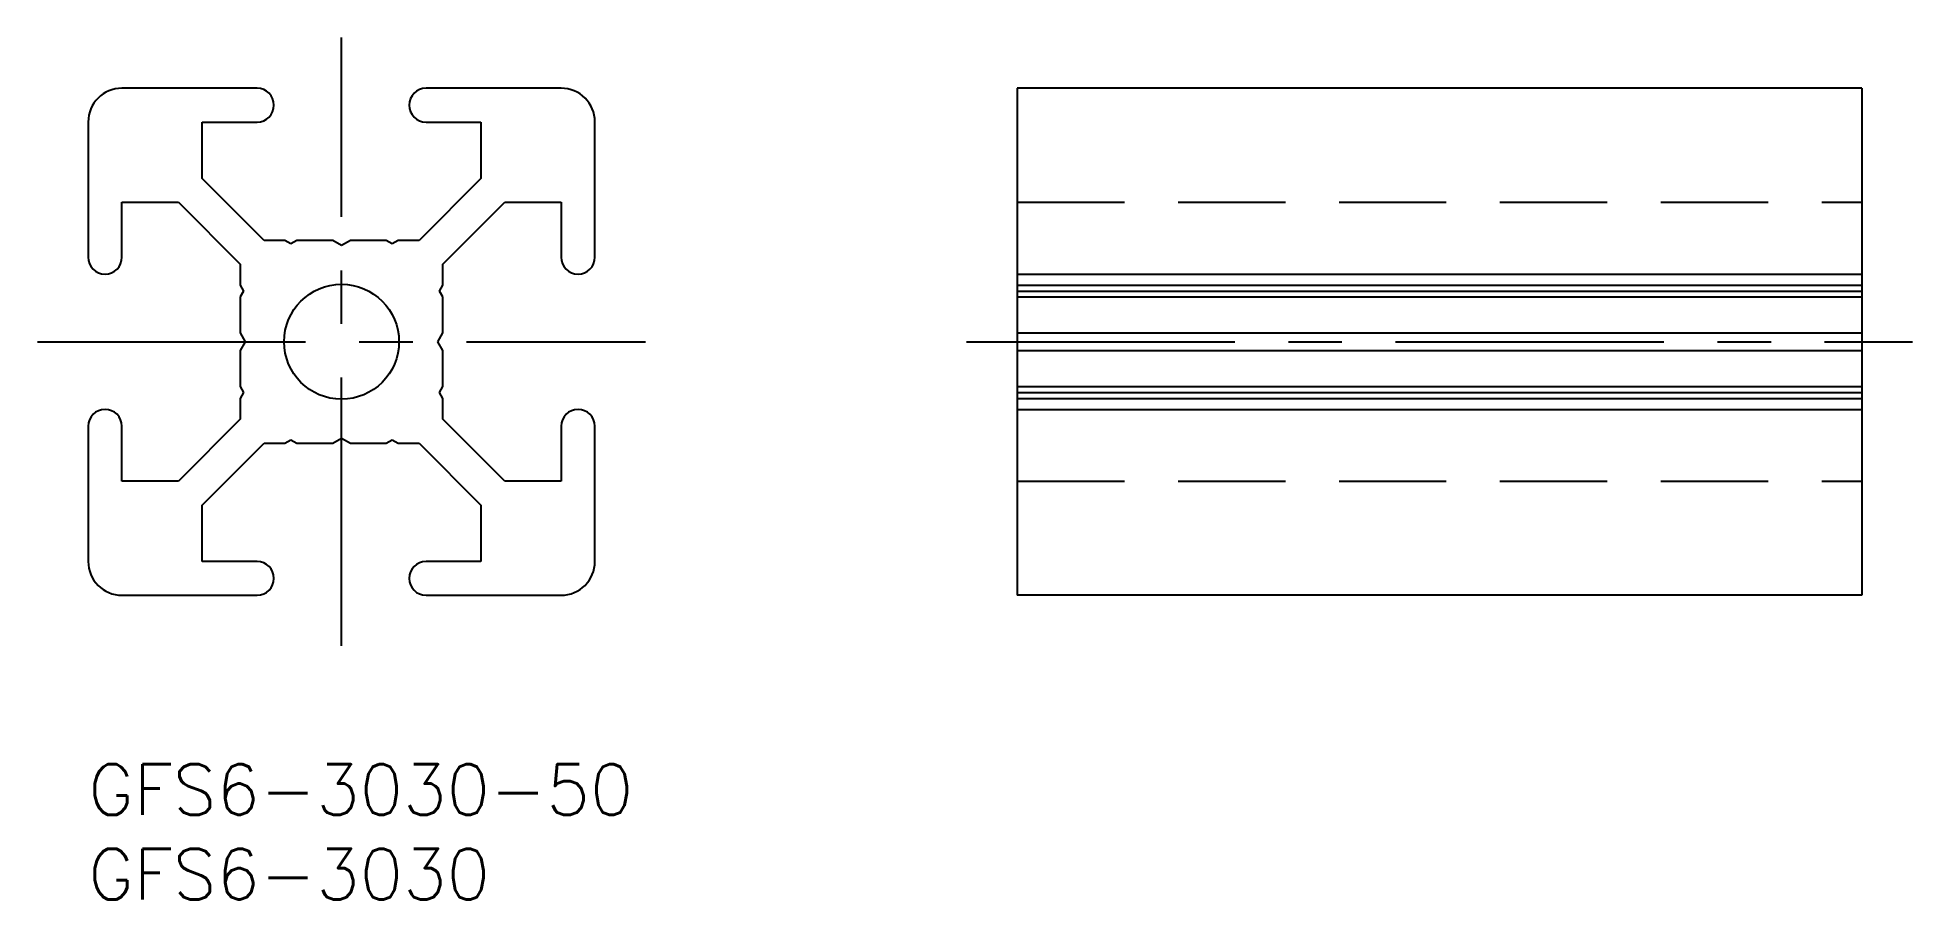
# Model space of a CAD drawing. Extents: x -3 to 108, y -8 to 43.
import ezdxf

# ---------------------------------------------------------------- set-up
doc = ezdxf.new("R2010")
doc.units = 0
doc.header["$LTSCALE"] = 0.5
doc.linetypes.add('CENTER', pattern=[50.8, 31.75, -6.35, 6.35, -6.35])
doc.linetypes.add('DASHED', pattern=[19.05, 12.7, -6.35])
for name, color, linetype in [('MSM_CENTER', 1, 'CENTER'), ('MSM_CONTINUOUS', 7, 'CONTINUOUS'), ('MSM_DASHED', 4, 'DASHED'), ('MSM_PART_NUMBER', 7, 'CONTINUOUS')]:
    doc.layers.add(name, color=color, linetype=linetype)
doc.styles.get("Standard").update_dxf_attribs({"font": 'txt.shx', "height": 1, "bigfont": 'bigfont.shx'})

# ---------------------------------------------------------------- blocks, each defined once
blk = doc.blocks.new('*U2')
at = {"layer": 'MSM_PART_NUMBER'}
blk.add_text('GFS6-3030-50', height=3, dxfattribs=at).set_placement((0, -3))
blk = doc.blocks.new('*U3')
at = {"layer": 'MSM_PART_NUMBER'}
blk.add_text('GFS6-3030', height=3, dxfattribs=at).set_placement((0, -8))

msp = doc.modelspace()

# ---------------------------------------------------------------- linework, layer by layer
at = {"layer": 'MSM_CENTER'}
for p, q in [((15, 7), (15, 43)), ((-3, 25), (33, 25)), ((52, 25), (108, 25))]:
    msp.add_line(p, q, dxfattribs=at)
at = {"layer": 'MSM_CONTINUOUS'}
for p, q in [((10, 40), (2, 40)), ((28, 40), (20, 40)), ((105, 40), (55, 40)), ((55, 40), (55, 10)), ((105, 40), (105, 10)), ((0, 38), (0, 30)), ((6.75, 34.66), (6.75, 38)), ((6.75, 38), (10, 38)), ((20, 38), (23.25, 38)), ((23.25, 38), (23.25, 34.66)), ((30, 30), (30, 38)), ((10.41, 31), (6.75, 34.66)), ((23.25, 34.66), (19.59, 31)), ((2, 30), (2, 33.25)), ((2, 33.25), (5.34, 33.25)), ((5.34, 33.25), (9, 29.59)), ((21, 29.59), (24.66, 33.25)), ((24.66, 33.25), (28, 33.25)), ((28, 33.25), (28, 30)), ((11.65, 31), (10.41, 31)), ((12, 30.8), (11.65, 31)), ((12.35, 31), (12, 30.8)), ((14.48, 31), (12.35, 31)), ((15, 30.7), (14.48, 31)), ((15.52, 31), (15, 30.7)), ((17.65, 31), (15.52, 31)), ((18, 30.8), (17.65, 31)), ((18.35, 31), (18, 30.8)), ((19.59, 31), (18.35, 31)), ((9, 29.59), (9, 28.35)), ((21, 28.35), (21, 29.59)), ((55, 29), (105, 29)), ((9, 28.35), (9.2, 28)), ((9.2, 28), (9, 27.65)), ((20.8, 28), (21, 28.35)), ((21, 27.65), (20.8, 28)), ((55, 28.35), (105, 28.35)), ((55, 28), (105, 28)), ((9, 27.65), (9, 25.52)), ((21, 25.52), (21, 27.65)), ((55, 27.65), (105, 27.65)), ((9, 25.52), (9.3, 25)), ((9.3, 25), (9, 24.48)), ((9, 24.48), (9, 22.35)), ((20.7, 25), (21, 25.52)), ((21, 24.48), (20.7, 25)), ((21, 22.35), (21, 24.48)), ((55, 25.52), (105, 25.52)), ((55, 24.48), (105, 24.48)), ((9, 22.35), (9.2, 22)), ((20.8, 22), (21, 22.35)), ((55, 22.35), (105, 22.35)), ((9.2, 22), (9, 21.65)), ((9, 21.65), (9, 20.41)), ((21, 21.65), (20.8, 22)), ((21, 20.41), (21, 21.65)), ((55, 22), (105, 22)), ((55, 21.65), (105, 21.65)), ((0, 20), (0, 12)), ((2, 16.75), (2, 20)), ((9, 20.41), (5.34, 16.75)), ((24.66, 16.75), (21, 20.41)), ((28, 20), (28, 16.75)), ((30, 12), (30, 20)), ((55, 21), (105, 21)), ((6.75, 15.34), (10.41, 19)), ((10.41, 19), (11.65, 19)), ((11.65, 19), (12, 19.2)), ((12, 19.2), (12.35, 19)), ((12.35, 19), (14.48, 19)), ((14.48, 19), (15, 19.3)), ((15, 19.3), (15.52, 19)), ((15.52, 19), (17.65, 19)), ((17.65, 19), (18, 19.2)), ((18, 19.2), (18.35, 19)), ((18.35, 19), (19.59, 19)), ((19.59, 19), (23.25, 15.34)), ((5.34, 16.75), (2, 16.75)), ((28, 16.75), (24.66, 16.75)), ((6.75, 12), (6.75, 15.34)), ((23.25, 15.34), (23.25, 12)), ((10, 12), (6.75, 12)), ((23.25, 12), (20, 12)), ((2, 10), (10, 10)), ((20, 10), (28, 10)), ((105, 10), (55, 10))]:
    msp.add_line(p, q, dxfattribs=at)
msp.add_circle((15, 25), 3.4, dxfattribs=at)
for centre, radius, start, end in [((2, 38), 2, 90, 180), ((10, 39), 1, 270, 90), ((20, 39), 1, 90, 270), ((28, 38), 2, 0, 90), ((1, 30), 1, 180, 0), ((29, 30), 1, 180, 0), ((1, 20), 1, 0, 180), ((29, 20), 1, 0, 180), ((2, 12), 2, 180, 270), ((10, 11), 1, 270, 90), ((20, 11), 1, 90, 270), ((28, 12), 2, 270, 0)]:
    msp.add_arc(centre, radius, start, end, dxfattribs=at)
at = {"layer": 'MSM_DASHED'}
for p, q in [((55, 33.25), (105, 33.25)), ((55, 16.75), (105, 16.75))]:
    msp.add_line(p, q, dxfattribs=at)

# ---------------------------------------------------------------- block references
at = {"layer": 'MSM_CONTINUOUS'}
for name in ['*U2', '*U3']:
    msp.add_blockref(name, (0, 0), dxfattribs=at)

doc.saveas('drawing.dxf')
